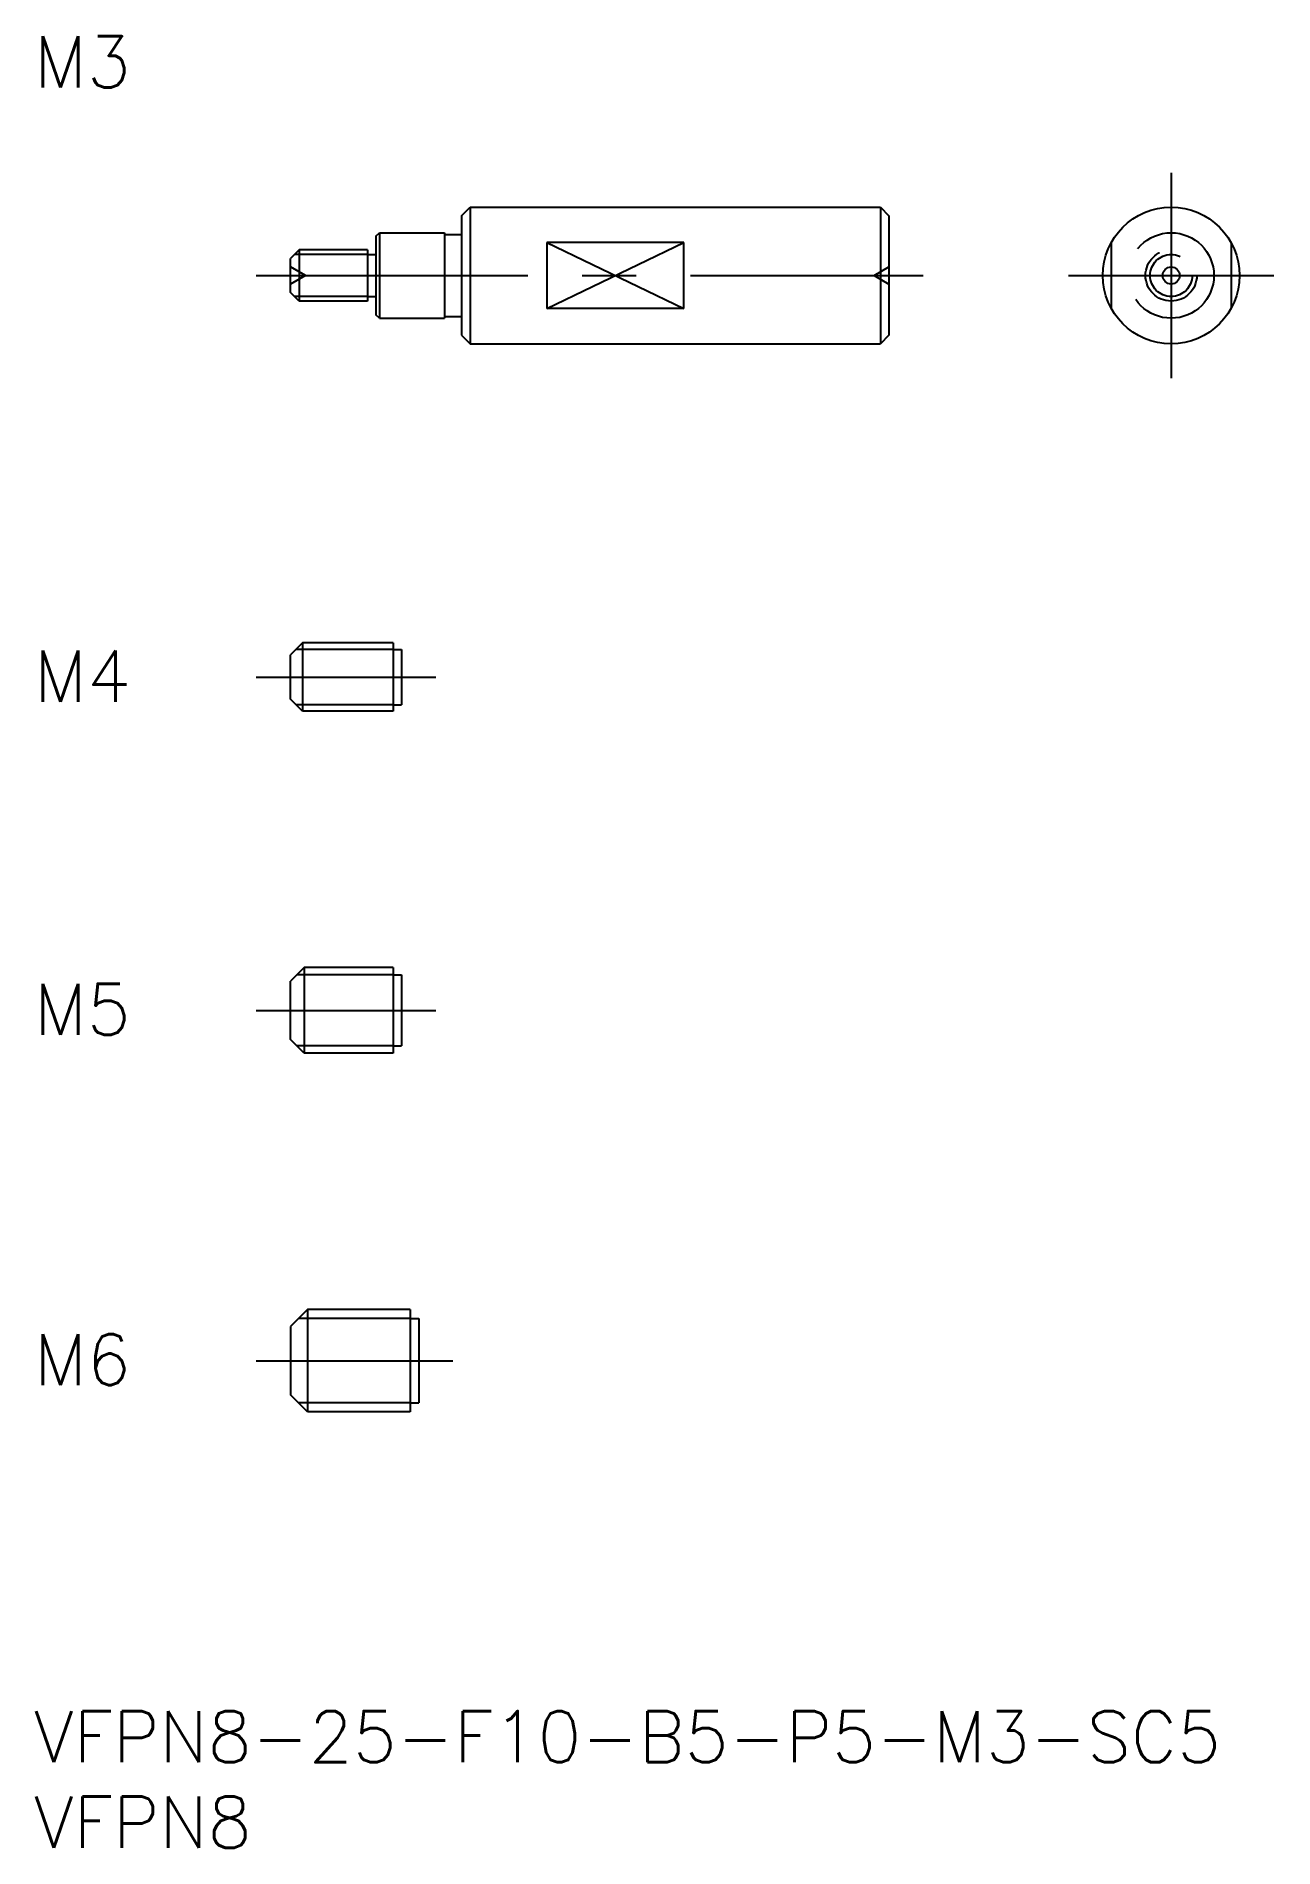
# Model space of a CAD drawing. Extents: x 0 to 73, y -8 to 98.
import ezdxf

# ---------------------------------------------------------------- set-up
doc = ezdxf.new("R2010")
doc.units = 0
doc.header["$LTSCALE"] = 0.5
doc.linetypes.add('CENTER', pattern=[50.8, 31.75, -6.35, 6.35, -6.35])
doc.linetypes.add('DASHED', pattern=[19.05, 12.7, -6.35])
for name, color, linetype in [('MSM_CENTER', 1, 'CENTER'), ('MSM_CONTINUOUS', 7, 'CONTINUOUS'), ('MSM_DASHED', 4, 'DASHED'), ('MSM_NARROW', 5, 'CONTINUOUS'), ('MSM_PART_NUMBER', 7, 'CONTINUOUS')]:
    doc.layers.add(name, color=color, linetype=linetype)
doc.styles.get("Standard").update_dxf_attribs({"font": 'txt.shx', "height": 1, "bigfont": 'bigfont.shx'})

# ---------------------------------------------------------------- blocks, each defined once
blk = doc.blocks.new('*U10')
at = {"layer": 'MSM_PART_NUMBER'}
blk.add_text('VFPN8-25-F10-B5-P5-M3-SC5', height=3, dxfattribs=at).set_placement((0, -3))
blk = doc.blocks.new('*U11')
at = {"layer": 'MSM_PART_NUMBER'}
blk.add_text('VFPN8', height=3, dxfattribs=at).set_placement((0, -8))
blk = doc.blocks.new('*U12')
at = {"layer": 'MSM_PART_NUMBER'}
blk.add_text('M4', height=3, dxfattribs=at).set_placement((0, 59.06))
blk = doc.blocks.new('*U13')
at = {"layer": 'MSM_PART_NUMBER'}
blk.add_text('M6', height=3, dxfattribs=at).set_placement((0, 19.06))
blk = doc.blocks.new('*U14')
at = {"layer": 'MSM_PART_NUMBER'}
blk.add_text('M5', height=3, dxfattribs=at).set_placement((0, 39.56))
blk = doc.blocks.new('*U15')
at = {"layer": 'MSM_PART_NUMBER'}
blk.add_text('M3', height=3, dxfattribs=at).set_placement((0, 95))

msp = doc.modelspace()

# ---------------------------------------------------------------- linework, layer by layer
at = {"layer": 'MSM_CENTER'}
for p, q in [((66.51, 90), (66.51, 78)), ((13, 84), (52, 84)), ((60.51, 84), (72.51, 84)), ((13, 60.5), (23.5, 60.5)), ((13, 41), (23.5, 41)), ((13, 20.5), (24.5, 20.5))]:
    msp.add_line(p, q, dxfattribs=at)
at = {"layer": 'MSM_CONTINUOUS'}
for p, q in [((25, 87.5), (25.5, 88)), ((25.5, 88), (49.5, 88)), ((25.5, 88), (25.5, 80)), ((49.5, 88), (49.5, 80)), ((49.5, 88), (50, 87.5)), ((25, 87.5), (25, 80.5)), ((50, 87.5), (50, 80.5)), ((20, 86.3), (20.2, 86.5)), ((20, 86.3), (20, 81.7)), ((20.2, 86.5), (20.2, 81.5)), ((20.2, 86.5), (24, 86.5)), ((24, 86.5), (24, 81.5)), ((24, 86.4), (25, 86.4)), ((30, 85.94), (30, 82.06)), ((38, 85.94), (30, 85.94)), ((38, 82.06), (38, 85.94)), ((15.5, 85.5), (15, 85)), ((15, 83), (15, 85)), ((19.5, 85.5), (15.5, 85.5)), ((15.5, 85.5), (15.5, 82.5)), ((19.5, 85.5), (19.5, 82.5)), ((19.5, 85.23), (20, 85.23)), ((15.5, 82.5), (15, 83)), ((19.5, 82.77), (20, 82.77)), ((19.5, 82.5), (15.5, 82.5)), ((20.2, 81.5), (20, 81.7)), ((38, 82.06), (30, 82.06)), ((20.2, 81.5), (24, 81.5)), ((24, 81.6), (25, 81.6)), ((25, 80.5), (25.5, 80)), ((25.5, 80), (49.5, 80)), ((50, 80.5), (49.5, 80)), ((15.7, 62.5), (15, 61.8)), ((15, 59.2), (15, 61.8)), ((21, 62.5), (15.7, 62.5)), ((15.7, 62.5), (15.7, 58.5)), ((21, 62.5), (21, 58.5)), ((21, 62.12), (21.5, 62.12)), ((21.5, 62.12), (21.5, 58.88)), ((15.7, 58.5), (15, 59.2)), ((21, 58.5), (15.7, 58.5)), ((21, 58.88), (21.5, 58.88)), ((15.8, 43.5), (15, 42.7)), ((21, 43.5), (15.8, 43.5)), ((15.8, 43.5), (15.8, 38.5)), ((21, 43.5), (21, 38.5)), ((15, 39.3), (15, 42.7)), ((21, 43.07), (21.5, 43.07)), ((21.5, 43.07), (21.5, 38.93)), ((15.8, 38.5), (15, 39.3)), ((21, 38.5), (15.8, 38.5)), ((21, 38.93), (21.5, 38.93)), ((16, 23.5), (15, 22.5)), ((22, 23.5), (16, 23.5)), ((16, 23.5), (16, 17.5)), ((22, 23.5), (22, 17.5)), ((15, 22.5), (15, 18.5)), ((22, 22.96), (22.5, 22.96)), ((22.5, 22.96), (22.5, 18.04)), ((16, 17.5), (15, 18.5)), ((22, 18.04), (22.5, 18.04)), ((22, 17.5), (16, 17.5))]:
    msp.add_line(p, q, dxfattribs=at)
for radius in [4, 0.5]:
    msp.add_circle((66.51, 84), radius, dxfattribs=at)
at = {"layer": 'MSM_DASHED'}
for p, q in [((63.01, 85.94), (63.01, 82.06)), ((70.01, 85.94), (70.01, 82.06)), ((15.87, 84), (15, 84.5)), ((15.87, 84), (15, 83.5)), ((49.13, 84), (50, 84.5)), ((49.13, 84), (50, 83.5))]:
    msp.add_line(p, q, dxfattribs=at)
for radius in [2.5, 1.5, 1.23]:
    msp.add_circle((66.51, 84), radius, dxfattribs=at)
at = {"layer": 'MSM_NARROW'}
for p, q in [((30, 82.06), (38, 85.94)), ((30, 85.94), (38, 82.06)), ((19.5, 85.23), (15.23, 85.23)), ((19.5, 82.77), (15.23, 82.77)), ((21, 62.12), (15.32, 62.12)), ((21, 58.88), (15.32, 58.88)), ((21, 43.07), (15.37, 43.07)), ((21, 38.93), (15.37, 38.93)), ((22, 22.96), (15.46, 22.96)), ((22, 18.04), (15.46, 18.04))]:
    msp.add_line(p, q, dxfattribs=at)

# ---------------------------------------------------------------- block references
at = {"layer": 'MSM_CONTINUOUS'}
for name in ['*U15', '*U12', '*U14', '*U13', '*U10', '*U11']:
    msp.add_blockref(name, (0, 0), dxfattribs=at)

doc.saveas('drawing.dxf')
